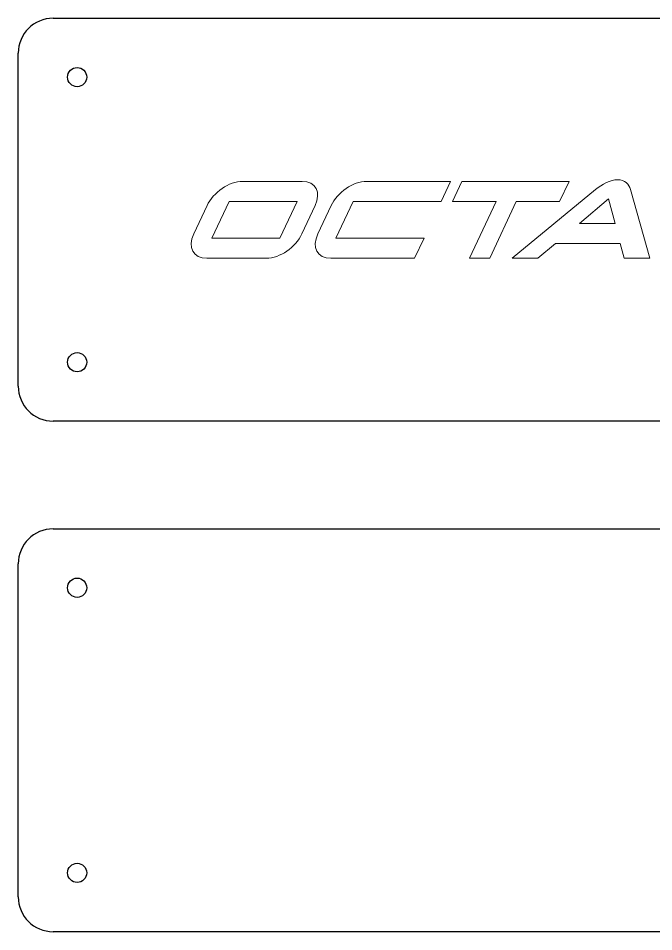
# Model space of a CAD drawing. Header units: millimetres. Extents: x 95 to 347, y -163 to -11.
# Drawn here: x 95.4 to 201.1, y -163.4 to -11.3 of the extents above; entities that cross this region are included whole.
import ezdxf

# ---------------------------------------------------------------- set-up
doc = ezdxf.new("R2010")
doc.units = ezdxf.units.MM

msp = doc.modelspace()

# ---------------------------------------------------------------- linework, layer by layer
at = {"color": 7}
for p, q in [((101.15, -11.28), (341.4, -11.28)), ((95.35, -72.57), (95.35, -17.08)), ((341.4, -78.37), (101.15, -78.37)), ((101.15, -96.33), (341.4, -96.33)), ((95.35, -157.62), (95.35, -102.13)), ((341.4, -163.42), (101.15, -163.42))]:
    msp.add_line(p, q, dxfattribs=at)
at = {"color": 7, "lineweight": 0}
for p, q in [((167.65, -41.78), (169.21, -38.44)), ((169.21, -38.44), (187.03, -38.44)), ((187.03, -38.44), (185.47, -41.78)), ((130.43, -41.78), (127.58, -47.91)), ((141.76, -41.78), (130.43, -41.78)), ((138.9, -47.91), (141.76, -41.78)), ((174.89, -41.78), (167.65, -41.78)), ((170.47, -51.25), (174.89, -41.78)), ((178.23, -41.78), (173.82, -51.25)), ((185.47, -41.78), (178.23, -41.78)), ((193.62, -41.37), (188.75, -45.45)), ((194.69, -45.45), (193.62, -41.37)), ((188.75, -45.45), (194.69, -45.45)), ((127.58, -47.91), (138.9, -47.91)), ((173.82, -51.25), (170.47, -51.25))]:
    msp.add_line(p, q, dxfattribs=at)
at = {"color": 7}
for centre in [(105.15, -21.08), (105.15, -68.57), (105.15, -106.13), (105.15, -153.62)]:
    msp.add_circle(centre, 1.6, dxfattribs=at)
for centre, start, end in [((101.15, -17.08), 90, 180), ((101.15, -72.57), 180, 270), ((101.15, -102.13), 90, 180), ((101.15, -157.62), 180, 270)]:
    msp.add_arc(centre, 5.8, start, end, dxfattribs=at)
at = {"color": 7, "lineweight": 0}
for points in [[(126.77, -42.48), (127.81, -40.25), (130.46, -38.44), (132.69, -38.44)], [(132.69, -38.44), (132.69, -38.44), (142.62, -38.44), (142.62, -38.44)], [(142.62, -38.44), (144.85, -38.44), (145.81, -40.25), (144.77, -42.48)], [(147.42, -42.48), (148.46, -40.25), (151.11, -38.44), (153.34, -38.44)], [(153.34, -38.44), (153.34, -38.44), (167.31, -38.44), (167.31, -38.44)], [(167.31, -38.44), (167.31, -38.44), (165.75, -41.78), (165.75, -41.78)], [(177.57, -51.25), (177.57, -51.25), (191.45, -39.81), (191.45, -39.81)], [(197.27, -39.81), (197.27, -39.81), (200.47, -51.25), (200.47, -51.25)], [(124.56, -47.21), (124.56, -47.21), (126.77, -42.48), (126.77, -42.48)], [(144.77, -42.48), (144.77, -42.48), (142.57, -47.21), (142.57, -47.21)], [(145.21, -47.21), (145.21, -47.21), (147.42, -42.48), (147.42, -42.48)], [(151.08, -41.78), (151.08, -41.78), (148.23, -47.91), (148.23, -47.91)], [(165.75, -41.78), (165.75, -41.78), (151.08, -41.78), (151.08, -41.78)], [(126.72, -51.25), (124.49, -51.25), (123.52, -49.44), (124.56, -47.21)], [(142.57, -47.21), (141.53, -49.44), (138.87, -51.25), (136.65, -51.25)], [(147.37, -51.25), (145.14, -51.25), (144.17, -49.44), (145.21, -47.21)], [(148.23, -47.91), (148.23, -47.91), (162.89, -47.91), (162.89, -47.91)], [(162.89, -47.91), (162.89, -47.91), (161.33, -51.25), (161.33, -51.25)], [(184.78, -48.79), (184.78, -48.79), (181.82, -51.25), (181.82, -51.25)], [(195.57, -48.79), (195.57, -48.79), (184.78, -48.79), (184.78, -48.79)], [(196.23, -51.25), (196.23, -51.25), (195.57, -48.79), (195.57, -48.79)], [(136.65, -51.25), (136.65, -51.25), (126.72, -51.25), (126.72, -51.25)], [(161.33, -51.25), (161.33, -51.25), (147.37, -51.25), (147.37, -51.25)], [(181.82, -51.25), (181.82, -51.25), (177.57, -51.25), (177.57, -51.25)], [(200.47, -51.25), (200.47, -51.25), (196.23, -51.25), (196.23, -51.25)]]:
    msp.add_open_spline(points, degree=3, dxfattribs=at)
msp.add_open_spline([(191.45, -39.81), (192.56, -38.91), (193.91, -38.17), (195.14, -38.17), (196.34, -38.17), (197.02, -38.91), (197.27, -39.81)], degree=3, knots=[6, 6, 6, 6, 7, 7, 7, 8, 8, 8, 8], dxfattribs=at)

doc.saveas('drawing.dxf')
